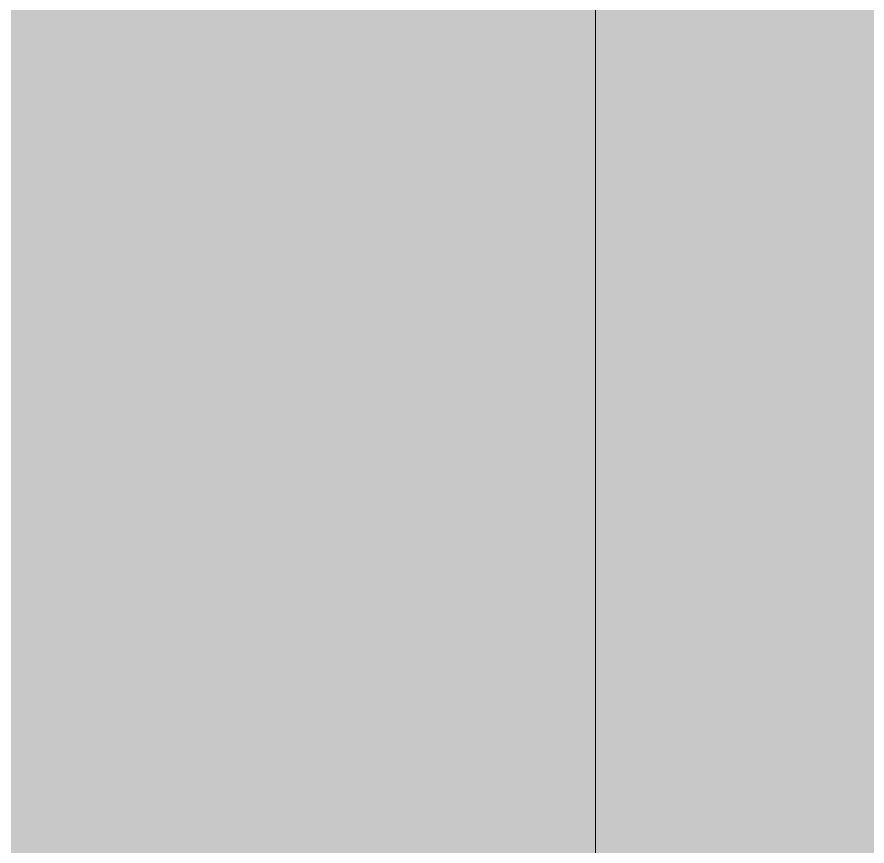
# Model space of a CAD drawing. Header units: inches. Extents: x 21035 to 27109, y -23277 to -20247.
# Drawn here: x 24198.0698 to 24198.5407, y -22826.6568 to -22826.1975 of the extents above; entities that cross this region are included whole.
import ezdxf

# ---------------------------------------------------------------- set-up
doc = ezdxf.new("R2010")
doc.units = ezdxf.units.IN
doc.header["$MEASUREMENT"] = 0
doc.layers.add('A-DOOR', color=31, linetype='Continuous', lineweight=9)
doc.layers.add('S-BEAM', color=12, linetype='Continuous', lineweight=9)

# ---------------------------------------------------------------- blocks, each defined once
blk = doc.blocks.new('Door_Single_Storefront - one-1371399-RCP - First Floor')
at = {"layer": 'A-DOOR'}
blk.add_arc((-17.59375, 0), 35.1875, 360, 90, dxfattribs=at)
blk = doc.blocks.new('Dimension Lumber - 5_5 x 7_5 Glulam-V58-RCP - First Floor')
at = {"layer": 'S-BEAM'}
h = blk.add_hatch(color=256, dxfattribs=at)
h.paths.add_polyline_path([(24005.39023, -22882.72909), (24005.39023, -22799.92781), (23999.89023, -22799.92781), (23999.89023, -22882.72909)], flags=0)
h.paths.add_polyline_path([(24005.39023, -22795.42781), (24005.39023, -22795.30281), (23999.89023, -22795.30281), (23999.89023, -22795.42781)], flags=0)
blk.add_line((24005.39023, -22882.72909), (24005.39023, -22799.92781), dxfattribs=at)
blk = doc.blocks.new('HSS-Hollow Structural Section - HSS1-1_2X1-1_2X1_8 - Obsolete-1395972-RCP - First Floor')
at = {"layer": 'S-BEAM'}
h = blk.add_hatch(color=256, dxfattribs=at)
h.paths.add_polyline_path([(24487.89023, -22854.70937), (24530.64023, -22854.70937), (24530.64023, -22853.67427), (24487.89023, -22853.67427)], flags=0)
h.paths.add_polyline_path([(22799.39023, -22854.70937), (22799.39023, -22853.67427), (22778.14023, -22853.67427), (22778.14023, -22854.70937)], flags=0)
h.paths.add_polyline_path([(26294.39023, -22854.70937), (26294.39023, -22853.67427), (26273.14023, -22853.67427), (26273.14023, -22854.70937)], flags=0)
h.paths.add_polyline_path([(22804.89023, -22854.70937), (22841.89023, -22854.70937), (22841.89023, -22853.67427), (22804.89023, -22853.67427)], flags=0)
h.paths.add_polyline_path([(26267.64023, -22854.70937), (26267.64023, -22853.67427), (26224.89023, -22853.67427), (26224.89023, -22854.70937)], flags=0)
h.paths.add_polyline_path([(22847.39023, -22854.70937), (22890.14023, -22854.70937), (22890.14023, -22853.67427), (22847.39023, -22853.67427)], flags=0)
h.paths.add_polyline_path([(26219.39023, -22854.70937), (26219.39023, -22853.67427), (26176.64023, -22853.67427), (26176.64023, -22854.70937)], flags=0)
h.paths.add_polyline_path([(26171.14023, -22854.70937), (26171.14023, -22853.67427), (26128.39023, -22853.67427), (26128.39023, -22854.70937)], flags=0)
h.paths.add_polyline_path([(22895.64023, -22854.70937), (22938.39023, -22854.70937), (22938.39023, -22853.67427), (22895.64023, -22853.67427)], flags=0)
h.paths.add_polyline_path([(22943.89023, -22854.70937), (22986.64023, -22854.70937), (22986.64023, -22853.67427), (22943.89023, -22853.67427)], flags=0)
h.paths.add_polyline_path([(26122.89023, -22854.70937), (26122.89023, -22853.67427), (26080.14023, -22853.67427), (26080.14023, -22854.70937), (26083.14338, -22854.70937)], flags=0)
h.paths.add_polyline_path([(22992.14023, -22854.70937), (23034.89023, -22854.70937), (23034.89023, -22853.67427), (22992.14023, -22853.67427)], flags=0)
h.paths.add_polyline_path([(26074.64023, -22854.70937), (26074.64023, -22853.67427), (26031.89023, -22853.67427), (26031.89023, -22854.70937)], flags=0)
h.paths.add_polyline_path([(26026.39023, -22854.70937), (26026.39023, -22853.67427), (25983.64023, -22853.67427), (25983.64023, -22854.70937)], flags=0)
h.paths.add_polyline_path([(23040.39023, -22854.70937), (23083.14023, -22854.70937), (23083.14023, -22853.67427), (23040.39023, -22853.67427)], flags=0)
h.paths.add_polyline_path([(23088.64023, -22854.70937), (23131.39023, -22854.70937), (23131.39023, -22853.67427), (23088.64023, -22853.67427)], flags=0)
h.paths.add_polyline_path([(25978.14023, -22854.70937), (25978.14023, -22853.67427), (25935.39023, -22853.67427), (25935.39023, -22854.70937), (25942.77238, -22854.70937)], flags=0)
h.paths.add_polyline_path([(23136.89023, -22854.70937), (23179.64023, -22854.70937), (23179.64023, -22853.67427), (23136.89023, -22853.67427)], flags=0)
h.paths.add_polyline_path([(25929.89023, -22854.70937), (25929.89023, -22853.67427), (25887.14023, -22853.67427), (25887.14023, -22854.70937)], flags=0)
h.paths.add_polyline_path([(23185.14023, -22854.70937), (23227.89023, -22854.70937), (23227.89023, -22853.67427), (23185.14023, -22853.67427)], flags=0)
h.paths.add_polyline_path([(25881.64023, -22854.70937), (25881.64023, -22853.67427), (25838.89023, -22853.67427), (25838.89023, -22854.70937)], flags=0)
h.paths.add_polyline_path([(23233.39023, -22854.70937), (23276.14023, -22854.70937), (23276.14023, -22853.67427), (23233.39023, -22853.67427)], flags=0)
h.paths.add_polyline_path([(25833.39023, -22854.70937), (25833.39023, -22853.67427), (25790.64023, -22853.67427), (25790.64023, -22854.70937), (25802.40138, -22854.70937)], flags=0)
h.paths.add_polyline_path([(23281.64023, -22854.70937), (23324.39023, -22854.70937), (23324.39023, -22853.67427), (23281.64023, -22853.67427)], flags=0)
h.paths.add_polyline_path([(25785.14023, -22854.70937), (25785.14023, -22853.67427), (25742.39023, -22853.67427), (25742.39023, -22854.70937)], flags=0)
h.paths.add_polyline_path([(23329.89023, -22854.70937), (23372.64023, -22854.70937), (23372.64023, -22853.67427), (23329.89023, -22853.67427)], flags=0)
h.paths.add_polyline_path([(25736.89023, -22854.70937), (25736.89023, -22853.67427), (25694.14023, -22853.67427), (25694.14023, -22854.70937)], flags=0)
h.paths.add_polyline_path([(23378.14023, -22854.70937), (23420.89023, -22854.70937), (23420.89023, -22853.67427), (23378.14023, -22853.67427)], flags=0)
h.paths.add_polyline_path([(25688.64023, -22854.70937), (25688.64023, -22853.67427), (25645.89023, -22853.67427), (25645.89023, -22854.70937), (25662.03038, -22854.70937)], flags=0)
h.paths.add_polyline_path([(23426.39023, -22854.70937), (23469.14023, -22854.70937), (23469.14023, -22853.67427), (23426.39023, -22853.67427)], flags=0)
h.paths.add_polyline_path([(25640.39023, -22854.70937), (25640.39023, -22853.67427), (25597.64023, -22853.67427), (25597.64023, -22854.70937)], flags=0)
h.paths.add_polyline_path([(23474.64023, -22854.70937), (23517.39023, -22854.70937), (23517.39023, -22853.67427), (23474.64023, -22853.67427)], flags=0)
h.paths.add_polyline_path([(25592.14023, -22854.70937), (25592.14023, -22853.67427), (25549.39023, -22853.67427), (25549.39023, -22854.70937)], flags=0)
h.paths.add_polyline_path([(23522.89023, -22854.70937), (23565.64023, -22854.70937), (23565.64023, -22853.67427), (23522.89023, -22853.67427)], flags=0)
h.paths.add_polyline_path([(25543.89023, -22854.70937), (25543.89023, -22853.67427), (25501.14023, -22853.67427), (25501.14023, -22854.70937), (25521.65938, -22854.70937)], flags=0)
h.paths.add_polyline_path([(23571.14023, -22854.70937), (23613.89023, -22854.70937), (23613.89023, -22853.67427), (23571.14023, -22853.67427)], flags=0)
h.paths.add_polyline_path([(25495.64023, -22854.70937), (25495.64023, -22853.67427), (25452.89023, -22853.67427), (25452.89023, -22854.70937)], flags=0)
h.paths.add_polyline_path([(23619.39023, -22854.70937), (23662.14023, -22854.70937), (23662.14023, -22853.67427), (23619.39023, -22853.67427)], flags=0)
h.paths.add_polyline_path([(25447.39023, -22854.70937), (25447.39023, -22853.67427), (25404.64023, -22853.67427), (25404.64023, -22854.70937)], flags=0)
h.paths.add_polyline_path([(23667.64023, -22854.70937), (23710.39023, -22854.70937), (23710.39023, -22853.67427), (23667.64023, -22853.67427)], flags=0)
h.paths.add_polyline_path([(25399.14023, -22854.70937), (25399.14023, -22853.67427), (25356.39023, -22853.67427), (25356.39023, -22854.70937), (25381.28838, -22854.70937)], flags=0)
h.paths.add_polyline_path([(23715.89023, -22854.70937), (23758.64023, -22854.70937), (23758.64023, -22853.67427), (23715.89023, -22853.67427)], flags=0)
h.paths.add_polyline_path([(25350.89023, -22854.70937), (25350.89023, -22853.67427), (25308.14023, -22853.67427), (25308.14023, -22854.70937)], flags=0)
h.paths.add_polyline_path([(23764.14023, -22854.70937), (23806.89023, -22854.70937), (23806.89023, -22853.67427), (23764.14023, -22853.67427)], flags=0)
h.paths.add_polyline_path([(25302.64023, -22854.70937), (25302.64023, -22853.67427), (25259.89023, -22853.67427), (25259.89023, -22854.70937)], flags=0)
h.paths.add_polyline_path([(23812.39023, -22854.70937), (23855.14023, -22854.70937), (23855.14023, -22853.67427), (23812.39023, -22853.67427)], flags=0)
h.paths.add_polyline_path([(25254.39023, -22854.70937), (25254.39023, -22853.67427), (25211.64023, -22853.67427), (25211.64023, -22854.70937), (25240.91738, -22854.70937)], flags=0)
h.paths.add_polyline_path([(25206.14023, -22854.70937), (25206.14023, -22853.67427), (25163.39023, -22853.67427), (25163.39023, -22854.70937)], flags=0)
h.paths.add_polyline_path([(23860.64023, -22854.70937), (23903.39023, -22854.70937), (23903.39023, -22853.67427), (23860.64023, -22853.67427)], flags=0)
h.paths.add_polyline_path([(25157.89023, -22854.70937), (25157.89023, -22853.67427), (25115.14023, -22853.67427), (25115.14023, -22854.70937)], flags=0)
h.paths.add_polyline_path([(23908.89023, -22854.70937), (23951.64023, -22854.70937), (23951.64023, -22853.67427), (23908.89023, -22853.67427)], flags=0)
h.paths.add_polyline_path([(23957.14023, -22854.70937), (23999.89023, -22854.70937), (23999.89023, -22853.67427), (23957.14023, -22853.67427)], flags=0)
h.paths.add_polyline_path([(25109.64023, -22854.70937), (25109.64023, -22853.67427), (25066.89023, -22853.67427), (25066.89023, -22854.70937), (25100.54638, -22854.70937)], flags=0)
h.paths.add_polyline_path([(25061.39023, -22854.70937), (25061.39023, -22853.67427), (25018.64023, -22853.67427), (25018.64023, -22854.70937)], flags=0)
h.paths.add_polyline_path([(24005.39023, -22854.70937), (24048.14023, -22854.70937), (24048.14023, -22853.67427), (24005.39023, -22853.67427)], flags=0)
h.paths.add_polyline_path([(25013.14023, -22854.70937), (25013.14023, -22853.67427), (24970.39023, -22853.67427), (24970.39023, -22854.70937)], flags=0)
h.paths.add_polyline_path([(24053.64023, -22854.70937), (24096.39023, -22854.70937), (24096.39023, -22853.67427), (24053.64023, -22853.67427)], flags=0)
h.paths.add_polyline_path([(24101.89023, -22854.70937), (24144.64023, -22854.70937), (24144.64023, -22853.67427), (24101.89023, -22853.67427)], flags=0)
h.paths.add_polyline_path([(24964.89023, -22854.70937), (24964.89023, -22853.67427), (24922.14023, -22853.67427), (24922.14023, -22854.70937), (24960.17538, -22854.70937)], flags=0)
h.paths.add_polyline_path([(24916.64023, -22854.70937), (24916.64023, -22853.67427), (24873.89023, -22853.67427), (24873.89023, -22854.70937)], flags=0)
h.paths.add_polyline_path([(24150.14023, -22854.70937), (24192.89023, -22854.70937), (24192.89023, -22853.67427), (24150.14023, -22853.67427)], flags=0)
h.paths.add_polyline_path([(24868.39023, -22854.70937), (24868.39023, -22853.67427), (24825.64023, -22853.67427), (24825.64023, -22854.70937)], flags=0)
h.paths.add_polyline_path([(24198.39023, -22854.70937), (24241.14023, -22854.70937), (24241.14023, -22853.67427), (24198.39023, -22853.67427)], flags=0)
h.paths.add_polyline_path([(24246.64023, -22854.70937), (24289.39023, -22854.70937), (24289.39023, -22853.67427), (24246.64023, -22853.67427)], flags=0)
h.paths.add_polyline_path([(24820.14023, -22854.70937), (24820.14023, -22853.67427), (24777.39023, -22853.67427), (24777.39023, -22854.70937), (24819.80438, -22854.70937)], flags=0)
h.paths.add_polyline_path([(24771.89023, -22854.70937), (24771.89023, -22853.67427), (24729.14023, -22853.67427), (24729.14023, -22854.70937)], flags=0)
h.paths.add_polyline_path([(24294.89023, -22854.70937), (24337.64023, -22854.70937), (24337.64023, -22853.67427), (24294.89023, -22853.67427)], flags=0)
h.paths.add_polyline_path([(24723.64023, -22854.70937), (24723.64023, -22853.67427), (24680.89023, -22853.67427), (24680.89023, -22854.70937)], flags=0)
h.paths.add_polyline_path([(24343.14023, -22854.70937), (24385.89023, -22854.70937), (24385.89023, -22853.67427), (24343.14023, -22853.67427)], flags=0)
h.paths.add_polyline_path([(24675.39023, -22854.70937), (24675.39023, -22853.67427), (24632.64023, -22853.67427), (24632.64023, -22854.70937)], flags=0)
h.paths.add_polyline_path([(24391.39023, -22854.70937), (24434.14023, -22854.70937), (24434.14023, -22853.67427), (24391.39023, -22853.67427)], flags=0)
h.paths.add_polyline_path([(24627.14023, -22854.70937), (24627.14023, -22853.67427), (24584.39023, -22853.67427), (24584.39023, -22854.70937)], flags=0)
h.paths.add_polyline_path([(24439.64023, -22854.70937), (24482.39023, -22854.70937), (24482.39023, -22853.67427), (24439.64023, -22853.67427)], flags=0)
h.paths.add_polyline_path([(24578.89023, -22854.70937), (24578.89023, -22853.67427), (24536.14023, -22853.67427), (24536.14023, -22854.70937), (24539.06238, -22854.70937)], flags=0)

msp = doc.modelspace()

# ---------------------------------------------------------------- block references
at = {"layer": 'A-DOOR', "rotation": 180}
msp.add_blockref('Door_Single_Storefront - one-1371399-RCP - First Floor', (24190.10898, -22798.42781), dxfattribs=at)
at = {"layer": 'S-BEAM'}
for name, p in [('Dimension Lumber - 5_5 x 7_5 Glulam-V58-RCP - First Floor', (193, 0)), ('HSS-Hollow Structural Section - HSS1-1_2X1-1_2X1_8 - Obsolete-1395972-RCP - First Floor', (0, 27.97573))]:
    msp.add_blockref(name, p, dxfattribs=at)

doc.saveas('drawing.dxf')
